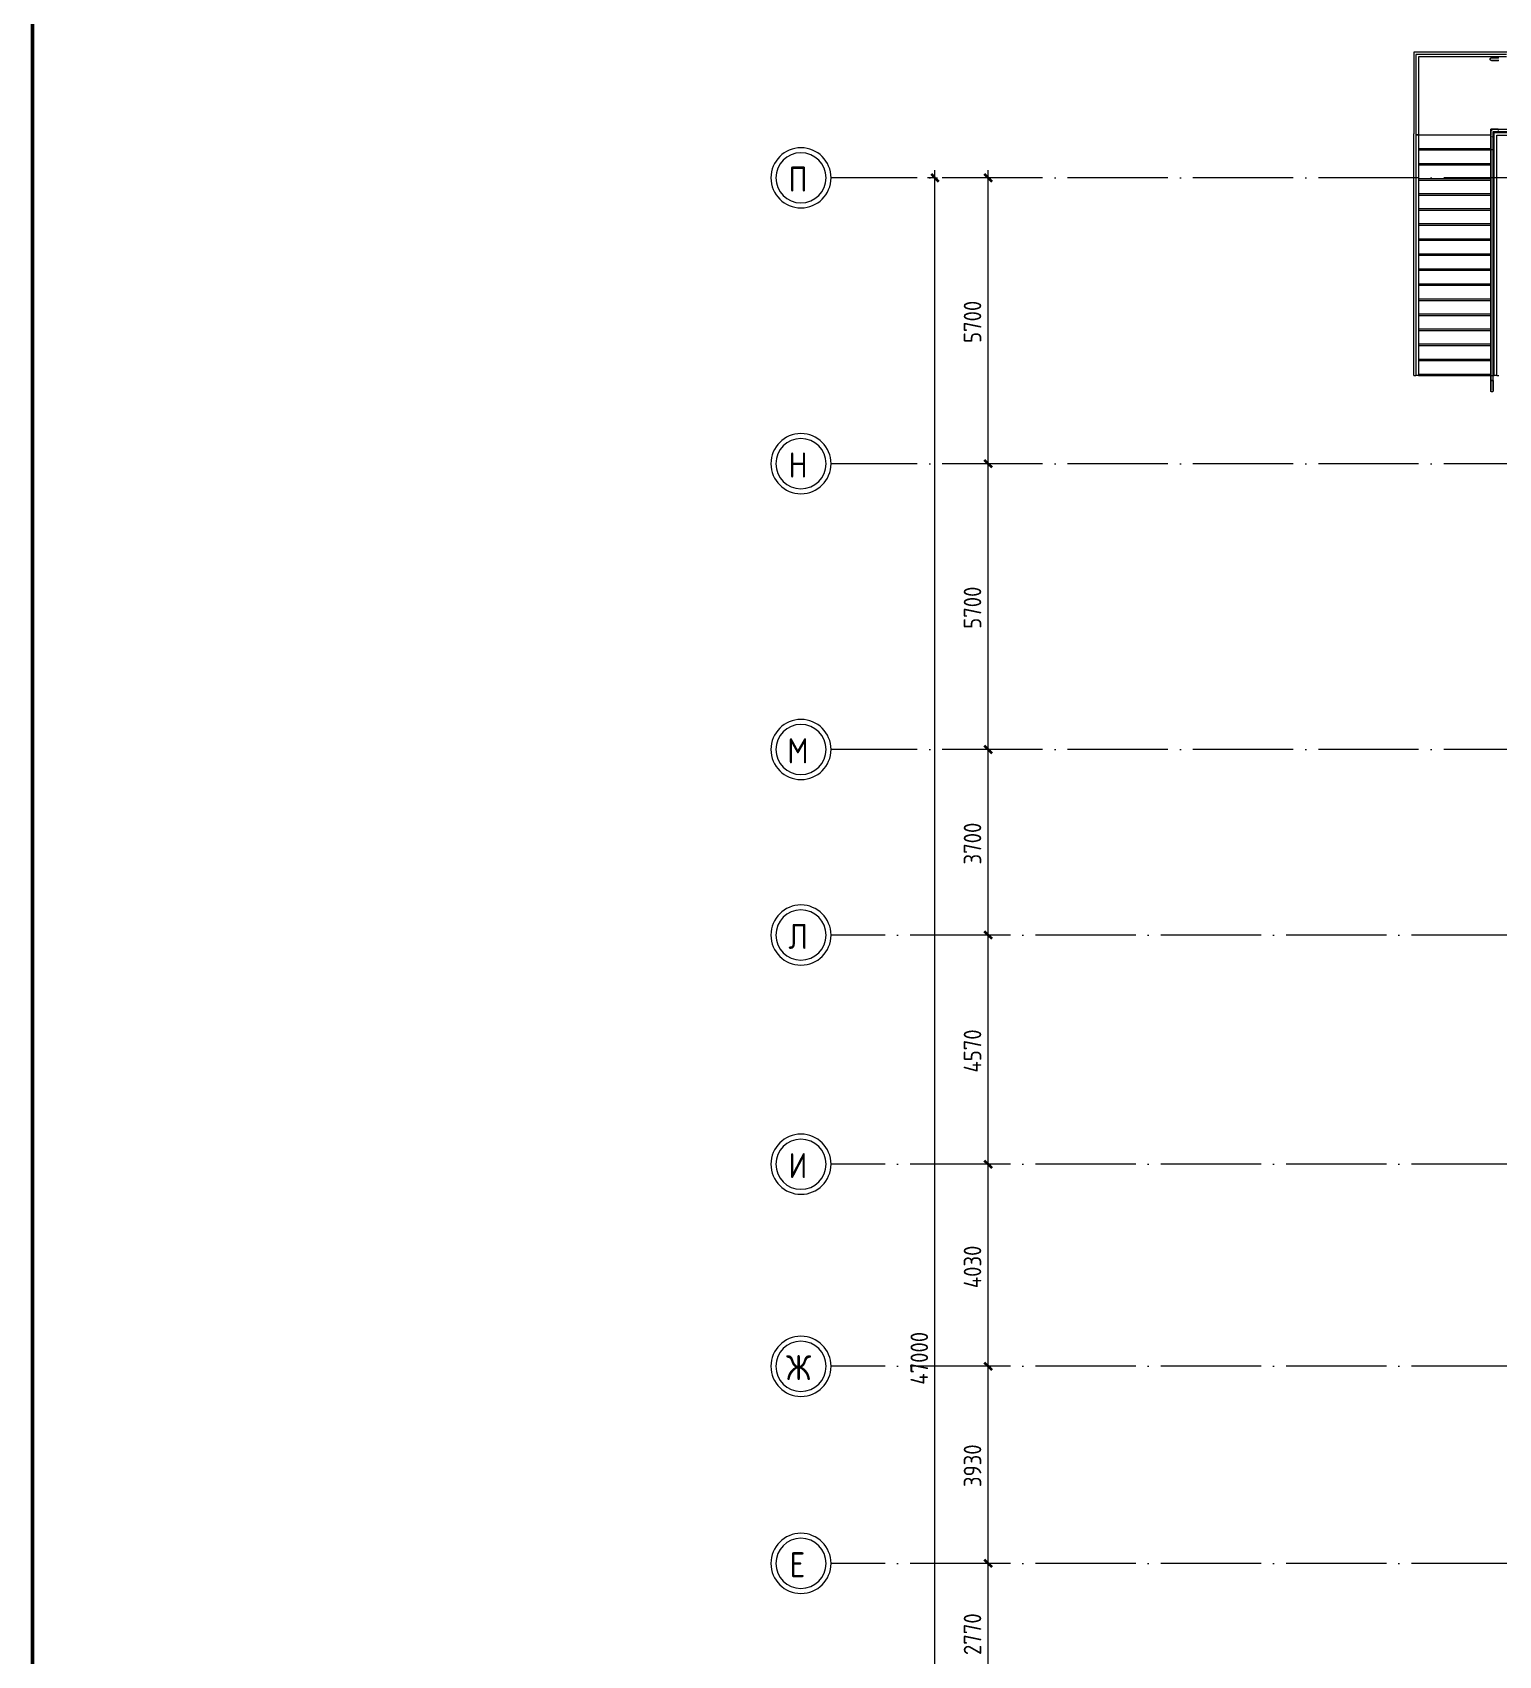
# Model space of a CAD drawing. Header units: millimetres. Extents: x -88595 to 880822, y -1054509 to -148035.
# Drawn here: x 361263 to 390505, y -265319 to -232953 of the extents above; entities that cross this region are included whole.
import ezdxf

# ---------------------------------------------------------------- set-up
doc = ezdxf.new("R2010")
doc.units = ezdxf.units.MM
doc.linetypes.add('ADSK_Линия сетки', pattern=[25, 20, -2.5, 0, -2.5])
for name, color, linetype, lineweight in [('Лестницы', 7, 'Continuous', 9), ('Оборудование', 7, 'Continuous', 18), ('Ограждение', 7, 'Continuous', 9), ('Оси', 7, 'Continuous', 9), ('Основные надписи', 7, 'Continuous', 30), ('Размеры', 7, 'Continuous', 9)]:
    doc.layers.add(name, color=color, linetype=linetype, lineweight=lineweight)
doc.styles.add('GOST Common', font='GOST_Common.ttf', dxfattribs={"height": 250})
doc.styles.add('GOST Common_1', font='GOST_Common.ttf', dxfattribs={"width": 0.9, "height": 500})

# ---------------------------------------------------------------- blocks, each defined once
blk = doc.blocks.new('ADSK_Рамка - Форма 3-3616731-План подвала_')
at = {"layer": 'Основные надписи', "lineweight": 50}
blk.add_line((-1361, 687.5), (-1361, -143.5), dxfattribs=at)
blk = doc.blocks.new('3 этаж')
at = {"layer": 'Лестницы'}
for p, q in [((400694, 693081), (400694, 691453)), ((402566, 693081), (400694, 693081)), ((400694, 686631), (400694, 691453)), ((400789, 691431), (402229, 691431)), ((402279, 691431), (402299, 691431)), ((400789, 691161), (402229, 691161)), ((400789, 691131), (402229, 691131)), ((402279, 691161), (402299, 691161)), ((402279, 691131), (402299, 691131)), ((400789, 690861), (402229, 690861)), ((400789, 690831), (402229, 690831)), ((402279, 690861), (402299, 690861)), ((402279, 690831), (402299, 690831)), ((400789, 690561), (402229, 690561)), ((400789, 690531), (402229, 690531)), ((402279, 690561), (402299, 690561)), ((402279, 690531), (402299, 690531)), ((400789, 690261), (402229, 690261)), ((400789, 690231), (402229, 690231)), ((402279, 690261), (402299, 690261)), ((402279, 690231), (402299, 690231)), ((400789, 689961), (402229, 689961)), ((400789, 689931), (402229, 689931)), ((402279, 689961), (402299, 689961)), ((402279, 689931), (402299, 689931)), ((400789, 689661), (402229, 689661)), ((400789, 689631), (402229, 689631)), ((402279, 689661), (402299, 689661)), ((402279, 689631), (402299, 689631)), ((400789, 689361), (402229, 689361)), ((400789, 689331), (402229, 689331)), ((402279, 689361), (402299, 689361)), ((402279, 689331), (402299, 689331)), ((400789, 689061), (402229, 689061)), ((400789, 689031), (402229, 689031)), ((402279, 689061), (402299, 689061)), ((402279, 689031), (402299, 689031)), ((400789, 688761), (402229, 688761)), ((400789, 688731), (402229, 688731)), ((400789, 688461), (402229, 688461)), ((402279, 688761), (402299, 688761)), ((402279, 688731), (402299, 688731)), ((402279, 688461), (402299, 688461)), ((400789, 688431), (402229, 688431)), ((400789, 688161), (402229, 688161)), ((400789, 688131), (402229, 688131)), ((402279, 688431), (402299, 688431)), ((402279, 688161), (402299, 688161)), ((402279, 688131), (402299, 688131)), ((400789, 687861), (402229, 687861)), ((400789, 687831), (402229, 687831)), ((402279, 687861), (402299, 687861)), ((402279, 687831), (402299, 687831)), ((400789, 687561), (402229, 687561)), ((400789, 687531), (402229, 687531)), ((402279, 687561), (402299, 687561)), ((402279, 687531), (402299, 687531)), ((400789, 687261), (402229, 687261)), ((400789, 687231), (402229, 687231)), ((402279, 687261), (402299, 687261)), ((402279, 687231), (402299, 687231)), ((400789, 686961), (402229, 686961)), ((400789, 686931), (402229, 686931)), ((402279, 686961), (402299, 686961)), ((402279, 686931), (402299, 686931)), ((400694, 686631), (400739, 686631)), ((400789, 686661), (402229, 686661)), ((400789, 686631), (402229, 686631)), ((402279, 686661), (402299, 686661)), ((402279, 686631), (402299, 686631)), ((402349, 686631), (402394, 686631))]:
    blk.add_line(p, q, dxfattribs=at)
at = {"layer": 'Ограждение'}
for p, q in [((400739, 693036), (400739, 691431)), ((402544, 693036), (400739, 693036)), ((400789, 692986), (400789, 691431)), ((402544, 692986), (400789, 692986)), ((400739, 691431), (400789, 691431)), ((400739, 691431), (400739, 691131)), ((400789, 691431), (400739, 691431)), ((400789, 691431), (400789, 691131)), ((402229, 691546), (402229, 691420)), ((402380, 691546), (402229, 691546)), ((402229, 691546), (402379, 691546)), ((402229, 691395), (402229, 691546)), ((402229, 691395), (402229, 691137)), ((402229, 691131), (402229, 691395)), ((402279, 691420), (402279, 691496)), ((402279, 691496), (402380, 691496)), ((402279, 691496), (402379, 691496)), ((402279, 691395), (402279, 691496)), ((402279, 691137), (402279, 691395)), ((402279, 691131), (402279, 691395)), ((402299, 691476), (402599, 691476)), ((402299, 691131), (402299, 691476)), ((402349, 691426), (402599, 691426)), ((402349, 691131), (402349, 691426)), ((402379, 691546), (405844, 691546)), ((402379, 691496), (405844, 691496)), ((400739, 691131), (400739, 686631)), ((400789, 691131), (400789, 686631)), ((402229, 691137), (402229, 686637)), ((402229, 686631), (402229, 691131)), ((402279, 686637), (402279, 691137)), ((402279, 686631), (402279, 691131)), ((402299, 686631), (402299, 691131)), ((402349, 686631), (402349, 691131)), ((400789, 686631), (400739, 686631)), ((402229, 686631), (402229, 686531)), ((402229, 686531), (402229, 686631)), ((402229, 686531), (402279, 686531)), ((402252, 686531), (402256, 686531)), ((402254, 686531), (402252, 686531)), ((402256, 686531), (402254, 686531)), ((402279, 686531), (402279, 686631)), ((402279, 686531), (402279, 686631)), ((402349, 686631), (402299, 686631))]:
    blk.add_line(p, q, dxfattribs=at)
at = {"layer": 'Ограждение', "flags": 128}
for points in [[(402219, 692941), (402219, 692942), (402219, 692943), (402219, 692944), (402219, 692945), (402219, 692946), (402220, 692947), (402220, 692948), (402220, 692949), (402221, 692950), (402221, 692951), (402221, 692952), (402222, 692952), (402222, 692953), (402223, 692954), (402223, 692955), (402224, 692956), (402224, 692957), (402225, 692957), (402226, 692958), (402226, 692959), (402227, 692959), (402228, 692960), (402229, 692961), (402230, 692961), (402230, 692962), (402231, 692962), (402232, 692963), (402233, 692963), (402234, 692964), (402235, 692964), (402236, 692965), (402237, 692965), (402238, 692965), (402239, 692965), (402240, 692965), (402241, 692966), (402242, 692966), (402243, 692966), (402244, 692966), (402244, 692966)], [(402244, 692916), (402243, 692916), (402242, 692916), (402241, 692916), (402240, 692916), (402239, 692916), (402238, 692917), (402237, 692917), (402236, 692917), (402235, 692917), (402234, 692918), (402233, 692918), (402232, 692919), (402231, 692919), (402231, 692920), (402230, 692920), (402229, 692921), (402228, 692921), (402227, 692922), (402227, 692923), (402226, 692923), (402225, 692924), (402225, 692925), (402224, 692926), (402223, 692927), (402223, 692927), (402222, 692928), (402222, 692929), (402221, 692930), (402221, 692931), (402221, 692932), (402220, 692933), (402220, 692934), (402220, 692935), (402219, 692936), (402219, 692937), (402219, 692938), (402219, 692939), (402219, 692940), (402219, 692941), (402219, 692941)], [(402389, 692966), (402381, 692966), (402373, 692966), (402366, 692966), (402359, 692966), (402352, 692966), (402345, 692966), (402338, 692966), (402331, 692966), (402324, 692966), (402318, 692966), (402312, 692966), (402306, 692966), (402300, 692966), (402295, 692966), (402290, 692966), (402285, 692966), (402280, 692966), (402276, 692966), (402271, 692966), (402268, 692966), (402264, 692966), (402261, 692966), (402257, 692966), (402255, 692966), (402252, 692966), (402250, 692966), (402248, 692966), (402247, 692966), (402246, 692966), (402245, 692966), (402244, 692966), (402244, 692966), (402244, 692966)], [(402244, 692966), (402244, 692966), (402245, 692966), (402245, 692966), (402246, 692966), (402248, 692966), (402250, 692966), (402252, 692966), (402254, 692966), (402257, 692966), (402260, 692966), (402263, 692966), (402267, 692966), (402270, 692966), (402274, 692966), (402279, 692966), (402283, 692966), (402288, 692966), (402294, 692966), (402299, 692966), (402305, 692966), (402310, 692966), (402316, 692966), (402323, 692966), (402329, 692966), (402336, 692966), (402343, 692966), (402350, 692966), (402357, 692966), (402364, 692966), (402371, 692966), (402379, 692966), (402387, 692966)], [(402389, 692916), (402381, 692916), (402373, 692916), (402366, 692916), (402359, 692916), (402352, 692916), (402345, 692916), (402338, 692916), (402331, 692916), (402324, 692916), (402318, 692916), (402312, 692916), (402306, 692916), (402300, 692916), (402295, 692916), (402290, 692916), (402285, 692916), (402280, 692916), (402276, 692916), (402271, 692916), (402268, 692916), (402264, 692916), (402261, 692916), (402257, 692916), (402255, 692916), (402252, 692916), (402250, 692916), (402248, 692916), (402247, 692916), (402246, 692916), (402245, 692916), (402244, 692916), (402244, 692916), (402244, 692916)], [(402244, 692916), (402244, 692916), (402245, 692916), (402245, 692916), (402246, 692916), (402248, 692916), (402250, 692916), (402252, 692916), (402254, 692916), (402257, 692916), (402260, 692916), (402263, 692916), (402267, 692916), (402270, 692916), (402274, 692916), (402279, 692916), (402283, 692916), (402288, 692916), (402294, 692916), (402299, 692916), (402305, 692916), (402310, 692916), (402316, 692916), (402323, 692916), (402329, 692916), (402336, 692916), (402343, 692916), (402350, 692916), (402357, 692916), (402364, 692916), (402371, 692916), (402379, 692916), (402387, 692916)], [(402229, 686531), (402229, 686523), (402229, 686515), (402229, 686507), (402229, 686499), (402229, 686491), (402229, 686483), (402229, 686476), (402229, 686468), (402229, 686460), (402229, 686453), (402229, 686446), (402229, 686439), (402229, 686431), (402229, 686425), (402229, 686418), (402229, 686411), (402229, 686405), (402229, 686399), (402229, 686393), (402229, 686387), (402229, 686382), (402229, 686377), (402229, 686372), (402229, 686367), (402229, 686363), (402229, 686358), (402229, 686354), (402229, 686351), (402229, 686347), (402229, 686344), (402229, 686342), (402229, 686339), (402229, 686337), (402229, 686335), (402229, 686334), (402229, 686333), (402229, 686332), (402229, 686331), (402229, 686331), (402229, 686331)], [(402229, 686331), (402229, 686331), (402229, 686332), (402229, 686332), (402229, 686333), (402229, 686335), (402229, 686337), (402229, 686339), (402229, 686341), (402229, 686344), (402229, 686347), (402229, 686350), (402229, 686353), (402229, 686357), (402229, 686361), (402229, 686366), (402229, 686370), (402229, 686375), (402229, 686380), (402229, 686386), (402229, 686392), (402229, 686397), (402229, 686403), (402229, 686410), (402229, 686416), (402229, 686423), (402229, 686430), (402229, 686437), (402229, 686444), (402229, 686451), (402229, 686458), (402229, 686466), (402229, 686474), (402229, 686481), (402229, 686489), (402229, 686497), (402229, 686505), (402229, 686513), (402229, 686521), (402229, 686529), (402229, 686531)], [(402279, 686531), (402279, 686523), (402279, 686515), (402279, 686507), (402279, 686499), (402279, 686491), (402279, 686483), (402279, 686476), (402279, 686468), (402279, 686460), (402279, 686453), (402279, 686446), (402279, 686439), (402279, 686431), (402279, 686425), (402279, 686418), (402279, 686411), (402279, 686405), (402279, 686399), (402279, 686393), (402279, 686387), (402279, 686382), (402279, 686377), (402279, 686372), (402279, 686367), (402279, 686363), (402279, 686358), (402279, 686354), (402279, 686351), (402279, 686347), (402279, 686344), (402279, 686342), (402279, 686339), (402279, 686337), (402279, 686335), (402279, 686334), (402279, 686333), (402279, 686332), (402279, 686331), (402279, 686331), (402279, 686331)], [(402279, 686331), (402279, 686331), (402279, 686332), (402279, 686332), (402279, 686333), (402279, 686335), (402279, 686337), (402279, 686339), (402279, 686341), (402279, 686344), (402279, 686347), (402279, 686350), (402279, 686353), (402279, 686357), (402279, 686361), (402279, 686366), (402279, 686370), (402279, 686375), (402279, 686380), (402279, 686386), (402279, 686392), (402279, 686397), (402279, 686403), (402279, 686410), (402279, 686416), (402279, 686423), (402279, 686430), (402279, 686437), (402279, 686444), (402279, 686451), (402279, 686458), (402279, 686466), (402279, 686474), (402279, 686481), (402279, 686489), (402279, 686497), (402279, 686505), (402279, 686513), (402279, 686521), (402279, 686529), (402279, 686531)], [(402254, 686306), (402253, 686306), (402252, 686306), (402251, 686306), (402250, 686306), (402249, 686306), (402248, 686307), (402247, 686307), (402246, 686307), (402245, 686307), (402244, 686308), (402243, 686308), (402242, 686309), (402241, 686309), (402241, 686310), (402240, 686310), (402239, 686311), (402238, 686311), (402237, 686312), (402237, 686313), (402236, 686313), (402235, 686314), (402235, 686315), (402234, 686316), (402233, 686317), (402233, 686317), (402232, 686318), (402232, 686319), (402231, 686320), (402231, 686321), (402231, 686322), (402230, 686323), (402230, 686324), (402230, 686325), (402229, 686326), (402229, 686327), (402229, 686328), (402229, 686329), (402229, 686330), (402229, 686331), (402229, 686331)], [(402279, 686331), (402279, 686330), (402279, 686329), (402279, 686328), (402279, 686327), (402278, 686326), (402278, 686325), (402278, 686324), (402278, 686323), (402277, 686322), (402277, 686321), (402277, 686320), (402276, 686319), (402276, 686318), (402275, 686318), (402275, 686317), (402274, 686316), (402273, 686315), (402273, 686314), (402272, 686314), (402271, 686313), (402271, 686312), (402270, 686312), (402269, 686311), (402268, 686310), (402267, 686310), (402267, 686309), (402266, 686309), (402265, 686308), (402264, 686308), (402263, 686308), (402262, 686307), (402261, 686307), (402260, 686307), (402259, 686306), (402258, 686306), (402257, 686306), (402256, 686306), (402255, 686306), (402254, 686306), (402254, 686306)]]:
    blk.add_lwpolyline(points, dxfattribs=at)
at = {"layer": 'Ограждение'}
blk.add_open_spline([(402256, 691519), (402256, 691519), (402255, 691520), (402254, 691521), (402253, 691522), (402252, 691523), (402252, 691523)], degree=3, knots=[0.4701827, 0.4701827, 0.4701827, 0.4701827, 0.47916667, 0.5, 0.52083333, 0.5298173, 0.5298173, 0.5298173, 0.5298173], dxfattribs=at)
for points in [[(402256, 691396), (402255, 691395), (402254, 691395), (402252, 691395), (402252, 691396)], [(402379, 691523), (402379, 691522), (402379, 691521), (402379, 691519), (402379, 691519)], [(402256, 691131), (402255, 691131), (402254, 691131), (402253, 691131), (402252, 691131)], [(402252, 686631), (402253, 686631), (402254, 686631), (402255, 686631), (402256, 686631)]]:
    blk.add_open_spline(points, degree=3, dxfattribs=at)
at = {"layer": 'Оси', "linetype": 'ADSK_Линия сетки', "ltscale": 100}
for p, q in [((460794, 690574), (389072, 690574)), ((460794, 684874), (389072, 684874)), ((460794, 679174), (389072, 679174)), ((435151, 675474), (389072, 675474)), ((435151, 670904), (389072, 670904)), ((435151, 666874), (389072, 666874)), ((435151, 662944), (389072, 662944))]:
    blk.add_line(p, q, dxfattribs=at)
at = {"layer": 'Оси', "lineweight": 20}
for centre, radius, start, end in [((388472, 690574), 600, 90, 270), ((388472, 690574), 500, 90, 270), ((388472, 690574), 600, 270, 90), ((388472, 690574), 500, 270, 90), ((388472, 684874), 600, 90, 270), ((388472, 684874), 500, 90, 270), ((388472, 684874), 600, 270, 90), ((388472, 684874), 500, 270, 90), ((388472, 679174), 600, 90, 270), ((388472, 679174), 600, 270, 90), ((388472, 679174), 500, 90, 270), ((388472, 679174), 500, 270, 90), ((388472, 675474), 600, 90, 270), ((388472, 675474), 500, 90, 270), ((388472, 675474), 600, 270, 90), ((388472, 675474), 500, 270, 90), ((388472, 670904), 600, 90, 270), ((388472, 670904), 500, 90, 270), ((388472, 670904), 600, 270, 90), ((388472, 670904), 500, 270, 90), ((388472, 666874), 600, 90, 270), ((388472, 666874), 600, 270, 90), ((388472, 666874), 500, 90, 270), ((388472, 666874), 500, 270, 90), ((388472, 662944), 600, 90, 270), ((388472, 662944), 600, 270, 90), ((388472, 662944), 500, 90, 270), ((388472, 662944), 500, 270, 90)]:
    blk.add_arc(centre, radius, start, end, dxfattribs=at)
at = {"layer": 'Размеры', "lineweight": 20}
for p, q in [((391144, 643424), (391144, 690724)), ((392207, 684874), (392207, 690724)), ((391144, 690574), (390994, 690574)), ((391144, 690574), (391194, 690574)), ((392207, 690574), (392057, 690574)), ((392207, 690574), (392257, 690574)), ((392207, 684874), (392057, 684874)), ((392207, 684874), (392057, 684874)), ((392207, 679174), (392207, 684874)), ((392207, 684874), (392257, 684874)), ((392207, 684874), (392257, 684874)), ((392207, 679174), (392057, 679174)), ((392207, 679174), (392057, 679174)), ((392207, 675474), (392207, 679174)), ((392207, 679174), (392257, 679174)), ((392207, 679174), (392257, 679174)), ((392207, 675474), (392057, 675474)), ((392207, 675474), (392057, 675474)), ((392207, 670904), (392207, 675474)), ((392207, 675474), (392257, 675474)), ((392207, 675474), (392257, 675474)), ((392207, 670904), (392057, 670904)), ((392207, 670904), (392057, 670904)), ((392207, 666874), (392207, 670904)), ((392207, 670904), (392257, 670904)), ((392207, 670904), (392257, 670904)), ((392207, 666874), (392057, 666874)), ((392207, 666874), (392057, 666874)), ((392207, 662944), (392207, 666874)), ((392207, 666874), (392257, 666874)), ((392207, 666874), (392257, 666874)), ((392207, 662944), (392057, 662944)), ((392207, 662944), (392057, 662944)), ((392207, 660174), (392207, 662944)), ((392207, 662944), (392257, 662944)), ((392207, 662944), (392257, 662944))]:
    blk.add_line(p, q, dxfattribs=at)
at = {"layer": 'Размеры', "lineweight": 40}
for p, q in [((391144, 690574), (391074, 690645)), ((391144, 690574), (391215, 690503)), ((392207, 690574), (392136, 690645)), ((392207, 690574), (392277, 690503)), ((392207, 684874), (392136, 684945)), ((392207, 684874), (392136, 684945)), ((392207, 684874), (392277, 684803)), ((392207, 684874), (392277, 684803)), ((392207, 679174), (392136, 679245)), ((392207, 679174), (392136, 679245)), ((392207, 679174), (392277, 679103)), ((392207, 679174), (392277, 679103)), ((392207, 675474), (392136, 675545)), ((392207, 675474), (392136, 675545)), ((392207, 675474), (392277, 675403)), ((392207, 675474), (392277, 675403)), ((392207, 670904), (392136, 670975)), ((392207, 670904), (392136, 670975)), ((392207, 670904), (392277, 670833)), ((392207, 670904), (392277, 670833)), ((392207, 666874), (392136, 666945)), ((392207, 666874), (392136, 666945)), ((392207, 666874), (392277, 666803)), ((392207, 666874), (392277, 666803)), ((392207, 662944), (392136, 663015)), ((392207, 662944), (392136, 663015)), ((392207, 662944), (392277, 662873)), ((392207, 662944), (392277, 662873))]:
    blk.add_line(p, q, dxfattribs=at)
at = {"layer": 'Оси', "style": 'GOST Common', "width": 0.9}
for s, p in [('П', (388224, 690298)), ('Н', (388224, 684598)), ('М', (388201, 678898)), ('Л', (388221, 675198)), ('И', (388224, 670628)), ('Ж', (388177, 666598)), ('Е', (388245, 662668))]:
    blk.add_text(s, height=500, dxfattribs=at).set_placement(p)
at = {"layer": 'Размеры', "lineweight": 20, "char_height": 350, "attachment_point": 1, "rotation": 90, "line_spacing_factor": 1.022761, "style": 'GOST Common_1'}
for s, insert, width in [('5700', (391719, 687282), 1059.58), ('5700', (391719, 681582), 1059.58), ('3700', (391719, 676882), 1059.58), ('4570', (391719, 672732), 1095.38), ('4030', (391719, 668432), 1095.38), ('47000', (390657, 666507), 1360.27), ('3930', (391719, 664467), 1059.58), ('2770', (391719, 661117), 1059.58)]:
    blk.add_mtext(s, dxfattribs=dict(at, insert=insert, width=width))

msp = doc.modelspace()

# ---------------------------------------------------------------- block references
at = {"layer": 'Оборудование', "color": 5, "true_color": 0x0000ff}
msp.add_blockref('3 этаж', (-11881, -926426), dxfattribs=at)
at = {"layer": 'Основные надписи', "lineweight": 9, "xscale": 100, "yscale": 100, "zscale": 100}
msp.add_blockref('ADSK_Рамка - Форма 3-3616731-План подвала_', (497363, -289602), dxfattribs=at)

doc.saveas('drawing.dxf')
